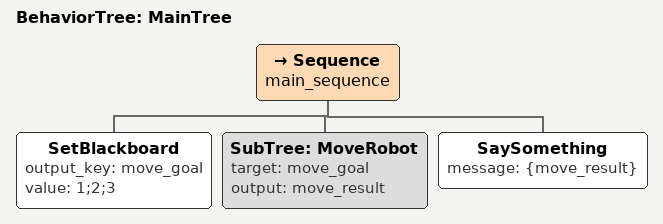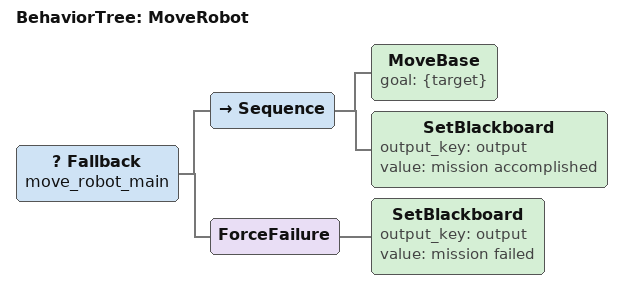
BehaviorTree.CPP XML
<root main_tree_to_execute = "MainTree">
    <BehaviorTree ID="MainTree">
        <Sequence name="main_sequence">
            <!--节点名称    "port名称"="key" value="具体值"-->
            <SetBlackboard output_key="move_goal" value="1;2;3" />

            <!--子树ID="名称"    "子树blackboard的key"="主树blackboard的key"
                                "子树blackboard的key"="主树blackboard的key" -->
            <SubTree ID="MoveRobot" target="move_goal"
                                    output="move_result" />
            <SaySomething message="{move_result}"/>
        </Sequence>

    </BehaviorTree>

    <BehaviorTree ID="MoveRobot">
        <Fallback name="move_robot_main">
            <Sequence>
                <MoveBase       goal="{target}"/>
                 <!--SetBlackboard   output_key="key" value="具体值"-->
                <SetBlackboard output_key="output" value="mission accomplished" />
            </Sequence>
            <ForceFailure>
                 <!--SetBlackboard   output_key="key" value="具体值"-->
                <SetBlackboard output_key="output" value="mission failed" />
            </ForceFailure>
        </Fallback>
    </BehaviorTree>

</root>
